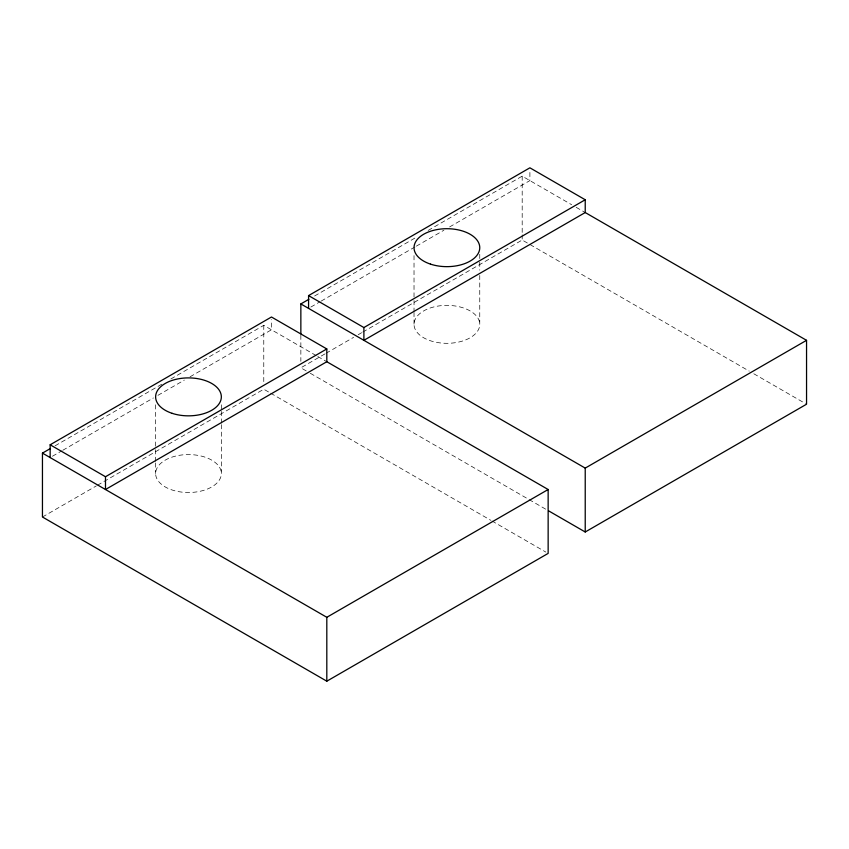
<?xml version="1.0" encoding="UTF-8"?>
<svg xmlns="http://www.w3.org/2000/svg" width="849" height="849" viewBox="0 0 849 849"><rect width="100%" height="100%" fill="white"/><g stroke="black" fill="none" stroke-linecap="round" stroke-linejoin="round"><path stroke-width="0.64" stroke-dasharray="4.25 3.18" d="M55.068 445.831L162.859 383.599M170.893 378.962L263.774 325.337L316.656 355.858M314.618 295.983L415.532 237.72M428.151 230.44L522.188 176.146L571.674 204.715M52.447 456.242L61.627 450.946M62.773 450.278L153.361 397.979M157.956 395.326L184.329 380.097M190.059 376.797L271.478 329.783L271.478 319.564M310.861 307.051L320.031 301.756M321.177 301.087L415.214 246.804M416.36 246.136L443.878 230.249M449.62 226.938L529.893 180.593L529.893 170.373M42.45 517.009L96.351 485.893M97.497 485.225L263.774 389.224L269.515 392.535M324.944 353.916L300.854 367.819L306.871 371.289M326.09 353.248L353.608 337.361M358.193 334.718L361.642 332.723M362.788 332.065L522.188 240.034L749.221 371.109M576.184 207.326L585.226 212.537M753.806 373.762L805.404 403.551M317.781 356.516L326.812 361.727M310.309 373.273L527.951 498.925M529.097 499.594L546.278 509.506M270.661 393.204L490.807 520.299M491.953 520.968L545.843 552.083M522.188 176.146L522.188 233.517M522.188 234.823L522.188 240.034M479.759 254.286L479.759 260.898M479.759 262.224L479.759 270.152M479.759 275.437L479.759 324.35A32.867 18.975 0 0 1 430.464 340.778A32.867 18.975 0 0 1 430.464 307.911A32.867 18.975 0 0 1 479.759 324.35M414.025 255.613L414.025 299.23M414.025 300.557L414.025 311.127M414.025 312.453L414.025 324.35M300.854 335.217L300.854 361.303M263.774 325.337L263.774 382.708M221.345 404.803L221.345 410.088M221.345 411.415L221.345 423.311M221.345 424.627L221.345 473.54A32.867 18.975 0 0 1 172.05 489.969A32.867 18.975 0 0 1 172.05 457.112A32.867 18.975 0 0 1 221.345 473.54M155.622 404.803L155.622 448.421M155.622 449.747L155.622 461.644M155.622 462.96L155.622 473.54"/><path stroke-width="1.27" d="M50.155 457.569L50.155 444.791L271.478 317.006L326.812 348.95L326.812 361.727L548.146 489.512L548.146 553.399L326.812 681.185L42.45 517.009L42.45 453.122L50.473 448.484M308.569 308.378L308.569 295.601L529.893 167.815L585.226 199.759L585.226 212.537L806.55 340.322L806.55 404.209L585.226 531.994L548.571 510.833M300.854 333.912L300.854 303.931L308.887 299.294M50.155 444.791L105.488 476.735L326.812 348.95M308.569 295.601L363.892 327.544L585.226 199.759M326.812 361.727L105.488 489.512L105.488 476.735M585.226 212.537L363.892 340.322L363.892 327.544M42.45 453.122L326.812 617.297L548.146 489.512M300.854 303.931L585.226 468.107L806.55 340.322M585.226 468.107L585.226 531.994M326.812 617.297L326.812 681.185M172.05 413.304A32.867 18.975 0 0 0 221.345 396.865A32.867 18.975 0 0 0 172.05 380.437A32.867 18.975 0 0 0 172.05 413.304M430.464 264.113A32.867 18.975 0 0 0 479.759 247.675A32.867 18.975 0 0 0 430.464 231.246A32.867 18.975 0 0 0 430.464 264.113"/></g></svg>
